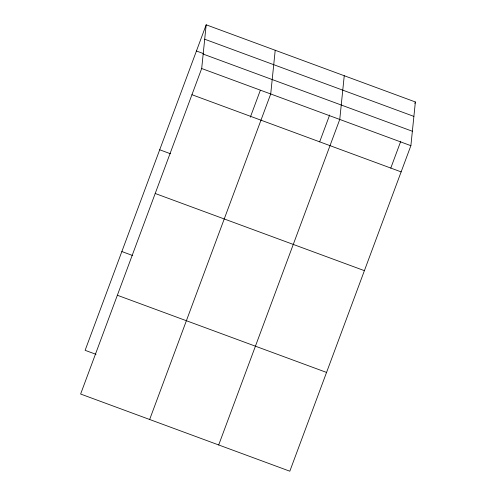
<?xml version="1.0" encoding="UTF-8"?>
<svg xmlns="http://www.w3.org/2000/svg" width="496" height="496" viewBox="0 0 496 496"><rect width="100%" height="100%" fill="white"/><g stroke="black" fill="none" stroke-linecap="round" stroke-linejoin="round"><path stroke-width="0.74" d="M201.686 68.51L206.181 24.8L415.375 101.971L410.88 145.681L289.819 471.2L80.625 394.029L201.686 68.51L410.88 145.681M275.212 50.263L270.717 93.973L149.656 419.498M344.249 75.733L339.754 119.443L218.693 444.962M206.181 24.8L85.12 350.319L96.019 354.342M250.344 117.143L260.338 90.272M319.647 141.881L329.642 115.01M390.774 168.119L400.768 141.248M414.848 103.385L415.375 101.971M204.699 39.221L413.893 116.393M196.435 51.001L203.701 53.686M203.168 54.083L412.362 131.254M191.94 94.711L401.134 171.883M159.7 149.78L170.599 153.797M155.205 193.49L364.399 270.661M121.855 251.546L132.754 255.564M117.36 295.256L326.554 372.428"/></g></svg>
